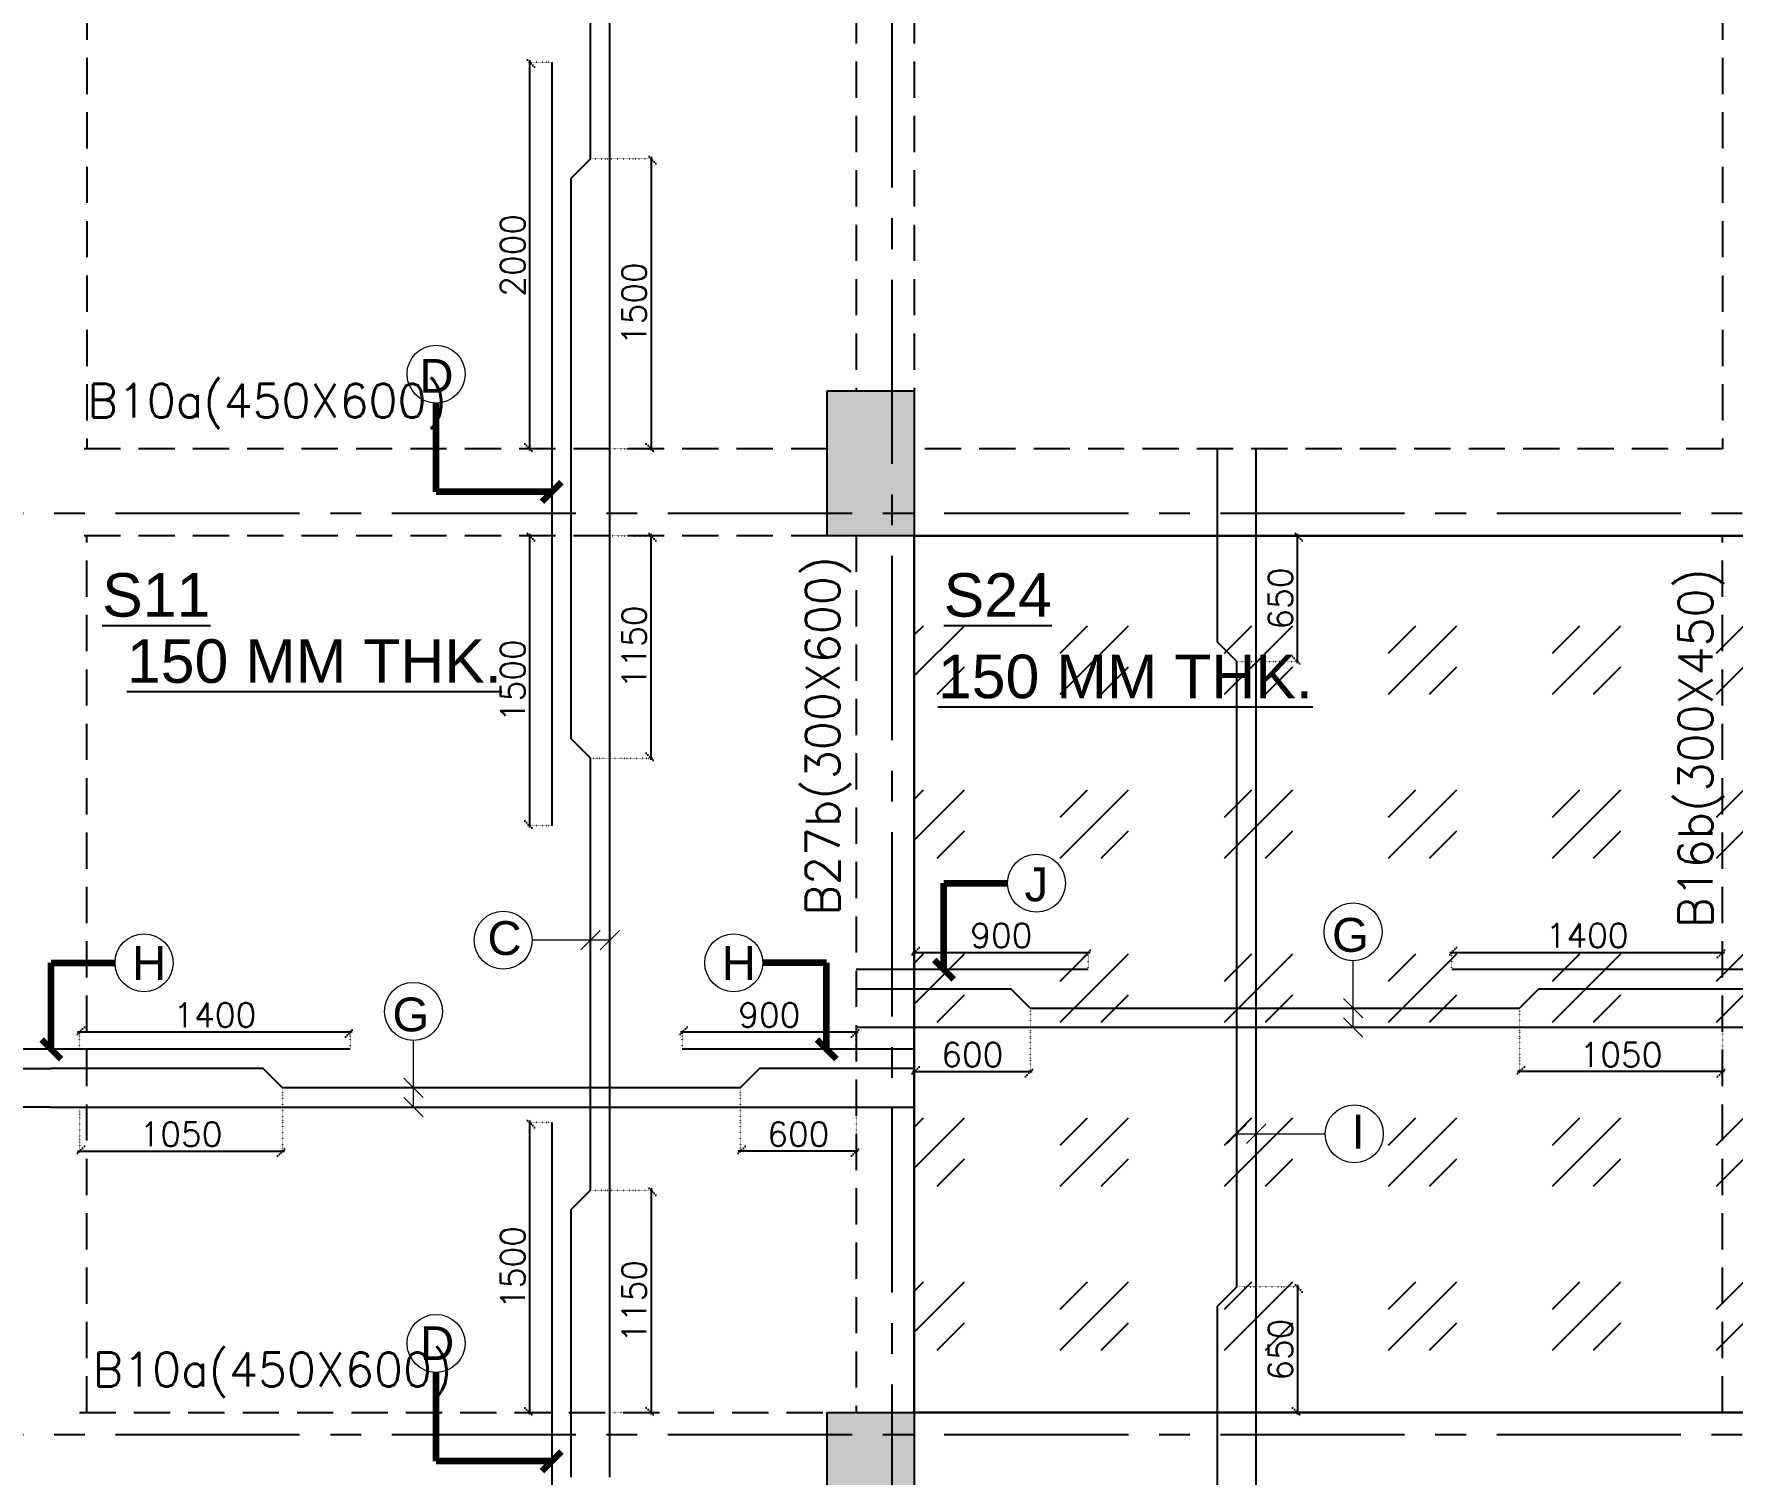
# Model space of a CAD drawing. Header units: millimetres. Extents: x 1921121 to 2008675, y -1544779 to -1482871.
# Drawn here: x 1961369 to 1970152, y -1513003 to -1505555 of the extents above; entities that cross this region are included whole.
import ezdxf

# ---------------------------------------------------------------- set-up
doc = ezdxf.new("R2010")
doc.units = ezdxf.units.MM
doc.header["$MEASUREMENT"] = 0
doc.header["$PDMODE"] = 98
for name, pattern in [('1', [0]), ('ACAD_ISO02W100', [15, 12, -3]), ('CENTER2', [28.575, 19.05, -3.175, 3.175, -3.175]), ('DOT', [0.25, 0, -0.25]), ('HIDDEN', [0.375, 0.25, -0.125])]:
    doc.linetypes.add(name, pattern=pattern)
for name, color, linetype in [('BEAM NO', 7, '1'), ('BEAM-300X450', 6, 'Continuous'), ('BEAM-300X600', 4, 'Continuous'), ('BEAM-450X600', 22, 'Continuous'), ('DIM', 191, 'Continuous'), ('Hatch', 8, 'Continuous'), ('s-steel', 1, 'Continuous'), ('SLAB NO.', 4, 'Continuous'), ('STR.COLUMN', 1, 'Continuous')]:
    doc.layers.add(name, color=color, linetype=linetype)
for name, color, linetype, lineweight in [('BRICK WALL_MOFA', 8, 'Continuous', 30), ('CENTER_LINE', 8, 'CENTER2', 25), ('GRID', 252, 'ACAD_ISO02W100', 9), ('LEADER', 191, 'Continuous', 15), ('SLAB STEEL MARK', 133, 'Continuous', 30)]:
    doc.layers.add(name, color=color, linetype=linetype, lineweight=lineweight)
doc.styles.add('DEEPAK', font='arial.ttf')
doc.styles.add('ROMANS', font='romans.shx')
doc.styles.add('RS', font='romans.shx', dxfattribs={"width": 0.9})
doc.styles.add('style1', font='arial.ttf')
doc.dimstyles.new('KRUNAL-MM', dxfattribs={"dimtxt": 50, "dimasz": 35, "dimexe": 25, "dimexo": 0, "dimgap": 15, "dimtad": 1, "dimdec": 0, "dimzin": 0, "dimdsep": 46, "dimtxsty": 'RS', "dimblk": 'OBLIQUE', "dimcen": 0, "dimdle": 25, "dimclrd": 256, "dimclre": 256, "dimclrt": 7, "dimadec": 0, "dimazin": 0, "dimtfac": 1, "dimtdec": 0, "dimtix": 1, "dimtmove": 0, "dimatfit": 2, "dimfxl": 1, "dimtolj": 1, "dimtzin": 0, "dimlwd": -1, "dimlwe": -1, "dimarcsym": 0})
doc.dimstyles.new('pag', dxfattribs={"dimtxt": 180, "dimasz": 150, "dimexe": 100, "dimexo": 0, "dimgap": 50, "dimtad": 1, "dimdec": 0, "dimzin": 0, "dimdsep": 46, "dimtxsty": 'ROMANS', "dimblk": 'OBLIQUE', "dimcen": 0, "dimdle": 100, "dimclrd": 256, "dimclre": 256, "dimclrt": 256, "dimadec": 0, "dimazin": 0, "dimtfac": 1, "dimtdec": 0, "dimtmove": 2, "dimatfit": 3, "dimfxl": 1, "dimtolj": 1, "dimtzin": 0, "dimlwd": -1, "dimlwe": -1, "dimarcsym": 0})

# ---------------------------------------------------------------- blocks, each defined once
blk = doc.blocks.new('FIRST FLOOR COLUMNS')
at = {"layer": 'CENTER_LINE', "ltscale": 50}
for p, q in [((38225, -29628.4), (38225, 16038)), ((68022.3, -7025), (-4699.2, -7025)), ((68022.3, -11790), (-4699.2, -11790))]:
    blk.add_line(p, q, dxfattribs=at)
blk = doc.blocks.new('_Oblique')
at = {"color": 0, "linetype": 'ByBlock', "lineweight": -2}
blk.add_line((-0.5, -0.5), (0.5, 0.5), dxfattribs=at)
blk = doc.blocks.new('*D114')
at = {"layer": 'Defpoints', "color": 0, "linetype": 'DOT', "ltscale": 5, "transparency": 16777216}
for p in [(1962654.4, -1511006), (1961604.7, -1511106), (1962654.4, -1511333.4)]:
    blk.add_point(p, dxfattribs=at)
at = {"layer": 'DIM', "color": 191, "linetype": 'DOT', "ltscale": 5, "transparency": 16777216}
for p, q in [((1962654.4, -1511016), (1962654.4, -1511343.4)), ((1961604.7, -1511116), (1961604.7, -1511343.4))]:
    blk.add_line(p, q, dxfattribs=at)
at = {"layer": 'DIM', "color": 191, "ltscale": 5, "transparency": 16777216}
blk.add_line((1961594.7, -1511333.4), (1962664.4, -1511333.4), dxfattribs=at)
at = {"layer": 'DIM', "color": 191, "linetype": 'DOT', "ltscale": 5, "transparency": 16777216, "xscale": 50, "yscale": 50, "zscale": 50, "rotation": 180}
blk.add_blockref('_Oblique', (1961604.7, -1511333.4), dxfattribs=at)
at = {"layer": 'DIM', "color": 191, "linetype": 'DOT', "ltscale": 5, "transparency": 16777216, "xscale": 50, "yscale": 50, "zscale": 50}
blk.add_blockref('_Oblique', (1962654.4, -1511333.4), dxfattribs=at)
at = {"layer": 'DIM', "color": 7, "linetype": 'DOT', "ltscale": 5, "transparency": 16777216, "insert": (1962129.6, -1511245.9), "char_height": 125, "attachment_point": 5, "style": 'ROMANS'}
blk.add_mtext('\\A1;1050', dxfattribs=at)
blk = doc.blocks.new('*D115')
at = {"layer": 'Defpoints', "color": 0, "linetype": 'DOT', "ltscale": 5, "transparency": 16777216}
for p in [(1965021.9, -1511006), (1965622.1, -1511106), (1965021.9, -1511333.4)]:
    blk.add_point(p, dxfattribs=at)
at = {"layer": 'DIM', "color": 191, "linetype": 'DOT', "ltscale": 5, "transparency": 16777216}
for p, q in [((1965021.9, -1511016), (1965021.9, -1511343.4)), ((1965622.1, -1511116), (1965622.1, -1511343.4))]:
    blk.add_line(p, q, dxfattribs=at)
at = {"layer": 'DIM', "color": 191, "ltscale": 5, "transparency": 16777216}
blk.add_line((1965632.1, -1511333.4), (1965011.9, -1511333.4), dxfattribs=at)
at = {"layer": 'DIM', "color": 191, "linetype": 'DOT', "ltscale": 5, "transparency": 16777216, "xscale": 50, "yscale": 50, "zscale": 50, "rotation": 180}
blk.add_blockref('_Oblique', (1965021.9, -1511333.4), dxfattribs=at)
at = {"layer": 'DIM', "color": 191, "linetype": 'DOT', "ltscale": 5, "transparency": 16777216, "xscale": 50, "yscale": 50, "zscale": 50}
blk.add_blockref('_Oblique', (1965622.1, -1511333.4), dxfattribs=at)
at = {"layer": 'DIM', "color": 7, "linetype": 'DOT', "ltscale": 5, "transparency": 16777216, "insert": (1965322, -1511245.9), "char_height": 125, "attachment_point": 5, "style": 'ROMANS'}
blk.add_mtext('\\A1;600', dxfattribs=at)
blk = doc.blocks.new('*D116')
at = {"layer": 'Defpoints', "color": 0, "linetype": 'DOT', "ltscale": 5, "transparency": 16777216}
for p in [(1969052.4, -1510594.5), (1970102.1, -1510694.5), (1969052.4, -1510921.8)]:
    blk.add_point(p, dxfattribs=at)
at = {"layer": 'DIM', "color": 191, "linetype": 'DOT', "ltscale": 5, "transparency": 16777216}
for p, q in [((1969052.4, -1510604.5), (1969052.4, -1510931.8)), ((1970102.1, -1510704.5), (1970102.1, -1510931.8))]:
    blk.add_line(p, q, dxfattribs=at)
at = {"layer": 'DIM', "color": 191, "ltscale": 5, "transparency": 16777216}
blk.add_line((1970112.1, -1510921.8), (1969042.4, -1510921.8), dxfattribs=at)
at = {"layer": 'DIM', "color": 191, "linetype": 'DOT', "ltscale": 5, "transparency": 16777216, "xscale": 50, "yscale": 50, "zscale": 50, "rotation": 180}
blk.add_blockref('_Oblique', (1969052.4, -1510921.8), dxfattribs=at)
at = {"layer": 'DIM', "color": 191, "linetype": 'DOT', "ltscale": 5, "transparency": 16777216, "xscale": 50, "yscale": 50, "zscale": 50}
blk.add_blockref('_Oblique', (1970102.1, -1510921.8), dxfattribs=at)
at = {"layer": 'DIM', "color": 7, "linetype": 'DOT', "ltscale": 5, "transparency": 16777216, "insert": (1969577.3, -1510834.3), "char_height": 125, "attachment_point": 5, "style": 'ROMANS'}
blk.add_mtext('\\A1;1050', dxfattribs=at)
blk = doc.blocks.new('*D117')
at = {"layer": 'Defpoints', "color": 0, "linetype": 'DOT', "ltscale": 5, "transparency": 16777216}
for p in [(1966522.1, -1510594.5), (1965922.1, -1510694.5), (1966522.1, -1510921.8)]:
    blk.add_point(p, dxfattribs=at)
at = {"layer": 'DIM', "color": 191, "linetype": 'DOT', "ltscale": 5, "transparency": 16777216}
for p, q in [((1966522.1, -1510604.5), (1966522.1, -1510931.8)), ((1965922.1, -1510704.5), (1965922.1, -1510931.8))]:
    blk.add_line(p, q, dxfattribs=at)
at = {"layer": 'DIM', "color": 191, "ltscale": 5, "transparency": 16777216}
blk.add_line((1965912.1, -1510921.8), (1966532.1, -1510921.8), dxfattribs=at)
at = {"layer": 'DIM', "color": 191, "linetype": 'DOT', "ltscale": 5, "transparency": 16777216, "xscale": 50, "yscale": 50, "zscale": 50, "rotation": 180}
blk.add_blockref('_Oblique', (1965922.1, -1510921.8), dxfattribs=at)
at = {"layer": 'DIM', "color": 191, "linetype": 'DOT', "ltscale": 5, "transparency": 16777216, "xscale": 50, "yscale": 50, "zscale": 50}
blk.add_blockref('_Oblique', (1966522.1, -1510921.8), dxfattribs=at)
at = {"layer": 'DIM', "color": 7, "linetype": 'DOT', "ltscale": 5, "transparency": 16777216, "insert": (1966222.1, -1510834.3), "char_height": 125, "attachment_point": 5, "style": 'ROMANS'}
blk.add_mtext('\\A1;600', dxfattribs=at)
blk = doc.blocks.new('*D124')
at = {"layer": 'Defpoints', "color": 0, "linetype": 'DOT', "ltscale": 5, "transparency": 16777216}
for p in [(1966821.9, -1510305.4), (1965922.1, -1510394.5), (1966821.9, -1510394.5)]:
    blk.add_point(p, dxfattribs=at)
at = {"layer": 'DIM', "color": 191, "ltscale": 5, "transparency": 16777216}
blk.add_line((1965912.1, -1510305.4), (1966831.9, -1510305.4), dxfattribs=at)
at = {"layer": 'DIM', "color": 191, "linetype": 'DOT', "ltscale": 5, "transparency": 16777216}
for p, q in [((1965922.1, -1510384.5), (1965922.1, -1510295.4)), ((1966821.9, -1510384.5), (1966821.9, -1510295.4))]:
    blk.add_line(p, q, dxfattribs=at)
at = {"layer": 'DIM', "color": 191, "linetype": 'DOT', "ltscale": 5, "transparency": 16777216, "xscale": 50, "yscale": 50, "zscale": 50, "rotation": 180}
blk.add_blockref('_Oblique', (1965922.1, -1510305.4), dxfattribs=at)
at = {"layer": 'DIM', "color": 191, "linetype": 'DOT', "ltscale": 5, "transparency": 16777216, "xscale": 50, "yscale": 50, "zscale": 50}
blk.add_blockref('_Oblique', (1966821.9, -1510305.4), dxfattribs=at)
at = {"layer": 'DIM', "color": 7, "linetype": 'DOT', "ltscale": 5, "transparency": 16777216, "insert": (1966372, -1510217.9), "char_height": 125, "attachment_point": 5, "style": 'ROMANS'}
blk.add_mtext('\\A1;900', dxfattribs=at)
blk = doc.blocks.new('*D126')
at = {"layer": 'Defpoints', "color": 0, "linetype": 'DOT', "ltscale": 5, "transparency": 16777216}
for p in [(1963004.7, -1510717), (1961604.7, -1510806), (1963004.7, -1510806)]:
    blk.add_point(p, dxfattribs=at)
at = {"layer": 'DIM', "color": 191, "ltscale": 5, "transparency": 16777216}
blk.add_line((1961594.7, -1510717), (1963014.7, -1510717), dxfattribs=at)
at = {"layer": 'DIM', "color": 191, "linetype": 'DOT', "ltscale": 5, "transparency": 16777216}
for p, q in [((1961604.7, -1510796), (1961604.7, -1510707)), ((1963004.7, -1510796), (1963004.7, -1510707))]:
    blk.add_line(p, q, dxfattribs=at)
at = {"layer": 'DIM', "color": 191, "linetype": 'DOT', "ltscale": 5, "transparency": 16777216, "xscale": 50, "yscale": 50, "zscale": 50, "rotation": 180}
blk.add_blockref('_Oblique', (1961604.7, -1510717), dxfattribs=at)
at = {"layer": 'DIM', "color": 191, "linetype": 'DOT', "ltscale": 5, "transparency": 16777216, "xscale": 50, "yscale": 50, "zscale": 50}
blk.add_blockref('_Oblique', (1963004.7, -1510717), dxfattribs=at)
at = {"layer": 'DIM', "color": 7, "linetype": 'DOT', "ltscale": 5, "transparency": 16777216, "insert": (1962304.7, -1510629.5), "char_height": 125, "attachment_point": 5, "style": 'ROMANS'}
blk.add_mtext('\\A1;1400', dxfattribs=at)
blk = doc.blocks.new('*D248')
at = {"layer": 'Defpoints', "color": 0, "linetype": 'DOT', "ltscale": 5, "transparency": 16777216}
for p in [(1970102.1, -1510305.4), (1968702.1, -1510394.5), (1970102.1, -1510394.5)]:
    blk.add_point(p, dxfattribs=at)
at = {"layer": 'DIM', "color": 191, "ltscale": 5, "transparency": 16777216}
blk.add_line((1968692.1, -1510305.4), (1970112.1, -1510305.4), dxfattribs=at)
at = {"layer": 'DIM', "color": 191, "linetype": 'DOT', "ltscale": 5, "transparency": 16777216}
for p, q in [((1968702.1, -1510384.5), (1968702.1, -1510295.4)), ((1970102.1, -1510384.5), (1970102.1, -1510295.4))]:
    blk.add_line(p, q, dxfattribs=at)
at = {"layer": 'DIM', "color": 191, "linetype": 'DOT', "ltscale": 5, "transparency": 16777216, "xscale": 50, "yscale": 50, "zscale": 50, "rotation": 180}
blk.add_blockref('_Oblique', (1968702.1, -1510305.4), dxfattribs=at)
at = {"layer": 'DIM', "color": 191, "linetype": 'DOT', "ltscale": 5, "transparency": 16777216, "xscale": 50, "yscale": 50, "zscale": 50}
blk.add_blockref('_Oblique', (1970102.1, -1510305.4), dxfattribs=at)
at = {"layer": 'DIM', "color": 7, "linetype": 'DOT', "ltscale": 5, "transparency": 16777216, "insert": (1969402.1, -1510217.9), "char_height": 125, "attachment_point": 5, "style": 'ROMANS'}
blk.add_mtext('\\A1;1400', dxfattribs=at)
blk = doc.blocks.new('*D149')
at = {"layer": 'Defpoints', "color": 0, "linetype": 'DOT', "ltscale": 5, "transparency": 16777216}
for p in [(1964347.6, -1508150.3), (1964560.8, -1508150.3), (1964248, -1509300.3)]:
    blk.add_point(p, dxfattribs=at)
at = {"layer": 'DIM', "color": 191, "ltscale": 5, "transparency": 16777216}
blk.add_line((1964560.8, -1509310.3), (1964560.8, -1508140.3), dxfattribs=at)
at = {"layer": 'DIM', "color": 191, "linetype": 'DOT', "ltscale": 5, "transparency": 16777216}
for p, q in [((1964357.6, -1508150.3), (1964570.8, -1508150.3)), ((1964258, -1509300.3), (1964570.8, -1509300.3))]:
    blk.add_line(p, q, dxfattribs=at)
at = {"layer": 'DIM', "color": 191, "linetype": 'DOT', "ltscale": 5, "transparency": 16777216, "xscale": 50, "yscale": 50, "zscale": 50}
for p, rotation in [((1964560.8, -1508150.3), 90), ((1964560.8, -1509300.3), 270)]:
    blk.add_blockref('_Oblique', p, dxfattribs=dict(at, rotation=rotation))
at = {"layer": 'DIM', "color": 7, "linetype": 'DOT', "ltscale": 5, "transparency": 16777216, "insert": (1964473.3, -1508725.3), "char_height": 125, "attachment_point": 5, "rotation": 90, "style": 'ROMANS'}
blk.add_mtext('\\A1;1150', dxfattribs=at)
blk = doc.blocks.new('*D150')
at = {"layer": 'Defpoints', "color": 0, "linetype": 'DOT', "ltscale": 5, "transparency": 16777216}
for p in [(1964247.9, -1511535.3), (1964347.9, -1512685.3), (1964561, -1512685.3)]:
    blk.add_point(p, dxfattribs=at)
at = {"layer": 'DIM', "color": 191, "linetype": 'DOT', "ltscale": 5, "transparency": 16777216}
for p, q in [((1964257.9, -1511535.3), (1964571, -1511535.3)), ((1964357.9, -1512685.3), (1964571, -1512685.3))]:
    blk.add_line(p, q, dxfattribs=at)
at = {"layer": 'DIM', "color": 191, "ltscale": 5, "transparency": 16777216}
blk.add_line((1964561, -1511525.3), (1964561, -1512695.3), dxfattribs=at)
at = {"layer": 'DIM', "color": 191, "linetype": 'DOT', "ltscale": 5, "transparency": 16777216, "xscale": 50, "yscale": 50, "zscale": 50}
for p, rotation in [((1964561, -1511535.3), 90), ((1964561, -1512685.3), 270)]:
    blk.add_blockref('_Oblique', p, dxfattribs=dict(at, rotation=rotation))
at = {"layer": 'DIM', "color": 7, "linetype": 'DOT', "ltscale": 5, "transparency": 16777216, "insert": (1964473.5, -1512110.3), "char_height": 125, "attachment_point": 5, "rotation": 90, "style": 'ROMANS'}
blk.add_mtext('\\A1;1150', dxfattribs=at)
blk = doc.blocks.new('*D153')
at = {"layer": 'Defpoints', "color": 0, "linetype": 'DOT', "ltscale": 5, "transparency": 16777216}
for p in [(1963932.8, -1511185.3), (1964047.9, -1511185.3), (1964047.9, -1512685.3)]:
    blk.add_point(p, dxfattribs=at)
at = {"layer": 'DIM', "color": 191, "linetype": 'DOT', "ltscale": 5, "transparency": 16777216}
for p, q in [((1964037.9, -1511185.3), (1963922.8, -1511185.3)), ((1964037.9, -1512685.3), (1963922.8, -1512685.3))]:
    blk.add_line(p, q, dxfattribs=at)
at = {"layer": 'DIM', "color": 191, "ltscale": 5, "transparency": 16777216}
blk.add_line((1963932.8, -1512695.3), (1963932.8, -1511175.3), dxfattribs=at)
at = {"layer": 'DIM', "color": 191, "linetype": 'DOT', "ltscale": 5, "transparency": 16777216, "xscale": 50, "yscale": 50, "zscale": 50}
for p, rotation in [((1963932.8, -1511185.3), 90), ((1963932.8, -1512685.3), 270)]:
    blk.add_blockref('_Oblique', p, dxfattribs=dict(at, rotation=rotation))
at = {"layer": 'DIM', "color": 7, "linetype": 'DOT', "ltscale": 5, "transparency": 16777216, "insert": (1963845.3, -1511935.3), "char_height": 125, "attachment_point": 5, "rotation": 90, "style": 'ROMANS'}
blk.add_mtext('\\A1;1500', dxfattribs=at)
blk = doc.blocks.new('*D156')
at = {"layer": 'Defpoints', "color": 0, "linetype": 'DOT', "ltscale": 5, "transparency": 16777216}
for p in [(1964247.9, -1506200.3), (1964347.9, -1507700.3), (1964561, -1507700.3)]:
    blk.add_point(p, dxfattribs=at)
at = {"layer": 'DIM', "color": 191, "linetype": 'DOT', "ltscale": 5, "transparency": 16777216}
for p, q in [((1964257.9, -1506200.3), (1964571, -1506200.3)), ((1964357.9, -1507700.3), (1964571, -1507700.3))]:
    blk.add_line(p, q, dxfattribs=at)
at = {"layer": 'DIM', "color": 191, "ltscale": 5, "transparency": 16777216}
blk.add_line((1964561, -1506190.3), (1964561, -1507710.3), dxfattribs=at)
at = {"layer": 'DIM', "color": 191, "linetype": 'DOT', "ltscale": 5, "transparency": 16777216, "xscale": 50, "yscale": 50, "zscale": 50}
for p, rotation in [((1964561, -1506200.3), 90), ((1964561, -1507700.3), 270)]:
    blk.add_blockref('_Oblique', p, dxfattribs=dict(at, rotation=rotation))
at = {"layer": 'DIM', "color": 7, "linetype": 'DOT', "ltscale": 5, "transparency": 16777216, "insert": (1964473.5, -1506950.3), "char_height": 125, "attachment_point": 5, "rotation": 90, "style": 'ROMANS'}
blk.add_mtext('\\A1;1500', dxfattribs=at)
blk = doc.blocks.new('*D157')
at = {"layer": 'Defpoints', "color": 0, "linetype": 'DOT', "ltscale": 5, "transparency": 16777216}
for p in [(1963932.8, -1505700.3), (1964047.9, -1505700.3), (1964047.9, -1507700.3)]:
    blk.add_point(p, dxfattribs=at)
at = {"layer": 'DIM', "color": 191, "linetype": 'DOT', "ltscale": 5, "transparency": 16777216}
for p, q in [((1964037.9, -1505700.3), (1963922.8, -1505700.3)), ((1964037.9, -1507700.3), (1963922.8, -1507700.3))]:
    blk.add_line(p, q, dxfattribs=at)
at = {"layer": 'DIM', "color": 191, "ltscale": 5, "transparency": 16777216}
blk.add_line((1963932.8, -1507710.3), (1963932.8, -1505690.3), dxfattribs=at)
at = {"layer": 'DIM', "color": 191, "linetype": 'DOT', "ltscale": 5, "transparency": 16777216, "xscale": 50, "yscale": 50, "zscale": 50}
for p, rotation in [((1963932.8, -1505700.3), 90), ((1963932.8, -1507700.3), 270)]:
    blk.add_blockref('_Oblique', p, dxfattribs=dict(at, rotation=rotation))
at = {"layer": 'DIM', "color": 7, "linetype": 'DOT', "ltscale": 5, "transparency": 16777216, "insert": (1963845.3, -1506700.3), "char_height": 125, "attachment_point": 5, "rotation": 90, "style": 'ROMANS'}
blk.add_mtext('\\A1;2000', dxfattribs=at)
blk = doc.blocks.new('*D158')
at = {"layer": 'Defpoints', "color": 0, "linetype": 'DOT', "ltscale": 5, "transparency": 16777216}
for p in [(1963932.8, -1508150.3), (1964047.9, -1508150.3), (1964047.9, -1509650.3)]:
    blk.add_point(p, dxfattribs=at)
at = {"layer": 'DIM', "color": 191, "ltscale": 5, "transparency": 16777216}
blk.add_line((1963932.8, -1509660.3), (1963932.8, -1508140.3), dxfattribs=at)
at = {"layer": 'DIM', "color": 191, "linetype": 'DOT', "ltscale": 5, "transparency": 16777216}
for p, q in [((1964037.9, -1508150.3), (1963922.8, -1508150.3)), ((1964037.9, -1509650.3), (1963922.8, -1509650.3))]:
    blk.add_line(p, q, dxfattribs=at)
at = {"layer": 'DIM', "color": 191, "linetype": 'DOT', "ltscale": 5, "transparency": 16777216, "xscale": 50, "yscale": 50, "zscale": 50}
for p, rotation in [((1963932.8, -1508150.3), 90), ((1963932.8, -1509650.3), 270)]:
    blk.add_blockref('_Oblique', p, dxfattribs=dict(at, rotation=rotation))
at = {"layer": 'DIM', "color": 7, "linetype": 'DOT', "ltscale": 5, "transparency": 16777216, "insert": (1963845.3, -1508900.3), "char_height": 125, "attachment_point": 5, "rotation": 90, "style": 'ROMANS'}
blk.add_mtext('\\A1;1500', dxfattribs=at)
blk = doc.blocks.new('ARCH COL')
at = {"layer": 'STR.COLUMN', "transparency": 33554687}
h = blk.add_hatch(color=256, dxfattribs=at)
h.dxf.hatch_style = 1
h.paths.add_polyline_path([(270692.4, -7140), (270692.4, -6390), (271142.4, -6390), (271142.4, -7140)])
h = blk.add_hatch(color=256, dxfattribs=at)
h.dxf.hatch_style = 1
h.paths.add_polyline_path([(270692.4, -12425), (271142.4, -12425), (271142.4, -11675), (270692.4, -11675)])
at = {"layer": 'STR.COLUMN', "color": 5}
for points in [[(270692.4, -6390), (271142.4, -6390), (271142.4, -7140), (270692.4, -7140), (270692.4, -6390)], [(270692.4, -11675), (271142.4, -11675), (271142.4, -12425), (270692.4, -12425), (270692.4, -11675)]]:
    blk.add_lwpolyline(points, dxfattribs=at)
blk = doc.blocks.new('*D222')
at = {"layer": 'Defpoints', "color": 0, "linetype": 'DOT', "ltscale": 5, "transparency": 16777216}
for p in [(1965622.1, -1510717), (1964722.1, -1510806), (1965622.1, -1510806)]:
    blk.add_point(p, dxfattribs=at)
at = {"layer": 'DIM', "color": 191, "ltscale": 5, "transparency": 16777216}
blk.add_line((1964712.1, -1510717), (1965632.1, -1510717), dxfattribs=at)
at = {"layer": 'DIM', "color": 191, "linetype": 'DOT', "ltscale": 5, "transparency": 16777216}
for p, q in [((1964722.1, -1510796), (1964722.1, -1510707)), ((1965622.1, -1510796), (1965622.1, -1510707))]:
    blk.add_line(p, q, dxfattribs=at)
at = {"layer": 'DIM', "color": 191, "linetype": 'DOT', "ltscale": 5, "transparency": 16777216, "xscale": 50, "yscale": 50, "zscale": 50, "rotation": 180}
blk.add_blockref('_Oblique', (1964722.1, -1510717), dxfattribs=at)
at = {"layer": 'DIM', "color": 191, "linetype": 'DOT', "ltscale": 5, "transparency": 16777216, "xscale": 50, "yscale": 50, "zscale": 50}
blk.add_blockref('_Oblique', (1965622.1, -1510717), dxfattribs=at)
at = {"layer": 'DIM', "color": 7, "linetype": 'DOT', "ltscale": 5, "transparency": 16777216, "insert": (1965172.1, -1510629.5), "char_height": 125, "attachment_point": 5, "style": 'ROMANS'}
blk.add_mtext('\\A1;900', dxfattribs=at)
blk = doc.blocks.new('*D36')
at = {"layer": 'Defpoints', "color": 0, "linetype": 'DOT', "ltscale": 5, "transparency": 16777216}
for p in [(1967690.4, -1508150.3), (1967903.6, -1508150.3), (1967590.8, -1508800.3)]:
    blk.add_point(p, dxfattribs=at)
at = {"layer": 'DIM', "color": 191, "ltscale": 5, "transparency": 16777216}
blk.add_line((1967903.6, -1508810.3), (1967903.6, -1508140.3), dxfattribs=at)
at = {"layer": 'DIM', "color": 191, "linetype": 'DOT', "ltscale": 5, "transparency": 16777216}
for p, q in [((1967700.4, -1508150.3), (1967913.6, -1508150.3)), ((1967600.8, -1508800.3), (1967913.6, -1508800.3))]:
    blk.add_line(p, q, dxfattribs=at)
at = {"layer": 'DIM', "color": 191, "linetype": 'DOT', "ltscale": 5, "transparency": 16777216, "xscale": 50, "yscale": 50, "zscale": 50}
for p, rotation in [((1967903.6, -1508150.3), 90), ((1967903.6, -1508800.3), 270)]:
    blk.add_blockref('_Oblique', p, dxfattribs=dict(at, rotation=rotation))
at = {"layer": 'DIM', "color": 7, "linetype": 'DOT', "ltscale": 5, "transparency": 16777216, "insert": (1967816.1, -1508475.3), "char_height": 125, "attachment_point": 5, "rotation": 90, "style": 'ROMANS'}
blk.add_mtext('\\A1;650', dxfattribs=at)
blk = doc.blocks.new('*D37')
at = {"layer": 'Defpoints', "color": 0, "linetype": 'DOT', "ltscale": 5, "transparency": 16777216}
for p in [(1967590.7, -1512035.3), (1967690.7, -1512685.3), (1967903.8, -1512685.3)]:
    blk.add_point(p, dxfattribs=at)
at = {"layer": 'DIM', "color": 191, "linetype": 'DOT', "ltscale": 5, "transparency": 16777216}
for p, q in [((1967600.7, -1512035.3), (1967913.8, -1512035.3)), ((1967700.7, -1512685.3), (1967913.8, -1512685.3))]:
    blk.add_line(p, q, dxfattribs=at)
at = {"layer": 'DIM', "color": 191, "ltscale": 5, "transparency": 16777216}
blk.add_line((1967903.8, -1512025.3), (1967903.8, -1512695.3), dxfattribs=at)
at = {"layer": 'DIM', "color": 191, "linetype": 'DOT', "ltscale": 5, "transparency": 16777216, "xscale": 50, "yscale": 50, "zscale": 50}
for p, rotation in [((1967903.8, -1512035.3), 90), ((1967903.8, -1512685.3), 270)]:
    blk.add_blockref('_Oblique', p, dxfattribs=dict(at, rotation=rotation))
at = {"layer": 'DIM', "color": 7, "linetype": 'DOT', "ltscale": 5, "transparency": 16777216, "insert": (1967816.3, -1512360.3), "char_height": 125, "attachment_point": 5, "rotation": 90, "style": 'ROMANS'}
blk.add_mtext('\\A1;650', dxfattribs=at)
blk = doc.blocks.new('A$C02ad8bd7')
at = {"layer": 'BEAM NO', "ltscale": 500, "style": 'ROMANS'}
for s, rotation, p in [('B10a(450X600)', 359.99997, (33832.8, 590.8, 0)), ('B27b(300X600)', 89.99997, (37723.4, -1984.7, 0)), ('B16b(300X450)', 89.99997, (42238.4, -2048.1, 0)), ('B10a(450X600)', 359.99997, (33860.5, -4420.2, 0))]:
    blk.add_text(s, height=175, rotation=rotation, dxfattribs=at).set_placement(p)

msp = doc.modelspace()

# ---------------------------------------------------------------- hatches: boundary and pattern name
at = {"layer": 'Hatch'}
h = msp.add_hatch(dxfattribs=at)
h.set_pattern_fill('GOST_GLASS', color=256, scale=50)
h.set_pattern_definition([(45, (4879.53, -101261.54), (848.52814, 0), [500, -700]), (45, (5091.67, -101261.54), (848.52814, 0), [200, -1000]), (45, (4879.53, -101049.4), (848.52814, 0), [200, -1000])])
h.paths.add_polyline_path([(1983140.8, -1511167.8), (1983140.8, -1512127.2), (1983472.1, -1512127.2), (1983472.1, -1511167.8)])
h.paths.add_polyline_path([(1983472.1, -1508875.3), (1983472.1, -1508150.3), (1982742.1, -1508150.3), (1982742.1, -1508875.3)])
h.paths.add_polyline_path([(1988272.1, -1503470.4), (1988272.1, -1507920.3), (1983472.1, -1507923.6), (1983472.1, -1518920.3), (1974889.6, -1518920.3), (1974889.6, -1512685.3), (1965922.1, -1512685.3), (1965922.1, -1508150.3), (1974889.6, -1508150.3), (1974889.6, -1501460.3), (1983472.1, -1501460.3), (1983472.1, -1503470.3)])

# ---------------------------------------------------------------- linework, layer by layer
at = {"layer": 'BEAM-300X450', "linetype": 'HIDDEN', "ltscale": 750}
for p, q in [((1961641.7, -1501460.3), (1961641.7, -1507700.3)), ((1970102.1, -1501460.3), (1970102.1, -1507700.3)), ((1961641.7, -1512685.3), (1961641.7, -1508150.3)), ((1970102.1, -1512685.3), (1970102.1, -1508150.3))]:
    msp.add_line(p, q, dxfattribs=at)
at = {"layer": 'BEAM-300X600', "linetype": 'HIDDEN', "ltscale": 750}
for p, q in [((1965622.1, -1501760.3), (1965622.1, -1507400.3)), ((1965922.1, -1501760.3), (1965922.1, -1507400.3)), ((1965622.1, -1508150.3), (1965622.1, -1512685.3))]:
    msp.add_line(p, q, dxfattribs=at)
at = {"layer": 'BEAM-300X600', "linetype": 'Continuous', "ltscale": 750}
msp.add_line((1965922.1, -1508150.3), (1965922.1, -1512685.3), dxfattribs=at)
at = {"layer": 'BEAM-450X600', "linetype": 'HIDDEN', "ltscale": 750}
for p, q in [((1965472.1, -1507700.3), (1961604.7, -1507700.3)), ((1970102.1, -1507700.3), (1965922.1, -1507700.3)), ((1965472.1, -1508150.3), (1961604.7, -1508150.3)), ((1961604.7, -1512685.3), (1965472.1, -1512685.3))]:
    msp.add_line(p, q, dxfattribs=at)
at = {"layer": 'BEAM-450X600', "linetype": 'Continuous', "ltscale": 750}
for p, q in [((1974582.1, -1508150.3), (1965922.1, -1508150.3)), ((1965922.1, -1512685.3), (1974582.1, -1512685.3))]:
    msp.add_line(p, q, dxfattribs=at)
at = {"layer": 'Hatch'}
msp.add_lwpolyline([(1988272.1, -1503470.4), (1988272.1, -1507920.3), (1983472.1, -1507923.6), (1983472.1, -1518920.3), (1974882.1, -1518920.3), (1974882.1, -1512685.3), (1965922.1, -1512685.3), (1965922.1, -1508150.3), (1974882.1, -1508150.3), (1974882.1, -1501460.3), (1983472.1, -1501460.3), (1983472.1, -1503470.3)], close=True, dxfattribs=at)
at = {"layer": 'LEADER'}
for centre in [(1963448.7, -1507314.4), (1966554.2, -1509947.7), (1968191.4, -1510198.9), (1963795.9, -1510242.3), (1961938.2, -1510359.3), (1964988.2, -1510359.3), (1963331.8, -1510610.5), (1968197.9, -1511244), (1963448.7, -1512327.8)]:
    msp.add_circle(centre, 150, dxfattribs=at)
at = {"layer": 's-steel'}
for points in [[(1964147.9, -1507925.3), (1964147.9, -1506300.3), (1964247.9, -1506200.3), (1964248, -1502310.3), (1964147.7, -1502210.3), (1964147.8, -1501010.3)], [(1964347.9, -1507925.3), (1964347.9, -1501010.3)], [(1964047.9, -1505700.3), (1964047.9, -1509650.3)], [(1967490.7, -1513135.3), (1967490.7, -1512135.3), (1967590.7, -1512035.3), (1967590.8, -1508800.3), (1967490.5, -1508700.3), (1967490.5, -1507700.3)], [(1967690.7, -1513135.3), (1967690.7, -1507700.3)], [(1964147.9, -1513020.3), (1964147.9, -1511635.3), (1964247.9, -1511535.3), (1964248, -1509300.3), (1964147.7, -1509200.3), (1964147.7, -1507925.3)], [(1964347.9, -1513020.3), (1964347.9, -1507925.3)], [(1966821.9, -1510394.5), (1965622.1, -1510394.5)], [(1971802.1, -1510394.5), (1968702.1, -1510394.5)], [(1965622.1, -1510494.5), (1966422.1, -1510494.5), (1966522.1, -1510594.5), (1969052.4, -1510594.5), (1969152.4, -1510494.5), (1970252.1, -1510494.5)], [(1970252.1, -1510694.5), (1965622.1, -1510694.5)], [(1963004.7, -1510806), (1959904.7, -1510806)], [(1965922.1, -1510806), (1964722.1, -1510806)], [(1956952.1, -1510906), (1958052.3, -1510906), (1958152.3, -1511006), (1960255.1, -1511006), (1960355.1, -1510906), (1961454.7, -1510906)], [(1965922.1, -1510906), (1965121.9, -1510906), (1965021.9, -1511006), (1962654.4, -1511006), (1962554.4, -1510906), (1961454.7, -1510906)], [(1961454.7, -1511106), (1956952.1, -1511106)], [(1961454.7, -1511106), (1965922.1, -1511106)], [(1964047.9, -1511185.3), (1964047.9, -1515135.3)]]:
    msp.add_lwpolyline(points, dxfattribs=at)

# ---------------------------------------------------------------- block references
at = {"layer": 'BRICK WALL_MOFA', "color": 251}
msp.add_blockref('A$C02ad8bd7', (1927812.1, -1508130.3), dxfattribs=at)
at = {"layer": 'GRID'}
msp.add_blockref('FIRST FLOOR COLUMNS', (1927582.1, -1501010.3), dxfattribs=at)
at = {"layer": 'STR.COLUMN'}
msp.add_blockref('ARCH COL', (1694779.7, -1501010.3), dxfattribs=at)

# ---------------------------------------------------------------- texts
at = {"layer": 'SLAB NO.', "color": 6, "style": 'DEEPAK'}
for s, p in [('%%US11', (1961722, -1508568.9)), ('%%US24', (1966074.3, -1508568.9)), ('%%U150 MM THK.', (1961849.8, -1508911.2)), ('%%U150 MM THK.', (1966044.6, -1508990.6))]:
    msp.add_text(s, height=225, dxfattribs=at).set_placement(p)
at = {"layer": 'SLAB STEEL MARK', "style": 'style1'}
for s, p in [('D', (1963362.4, -1507410.9)), ('J', (1966492.3, -1510041.1)), ('C', (1963714.6, -1510318.9)), ('G', (1968082.8, -1510302.4)), ('H', (1961876.2, -1510448.2)), ('H', (1964926.3, -1510448.2)), ('G', (1963223.2, -1510714)), (' I', (1968116.6, -1511320.5)), ('D', (1963366.3, -1512414.3))]:
    msp.add_text(s, height=175, dxfattribs=at).set_placement(p)

# ---------------------------------------------------------------- dimensions: what is measured, and where the dimension line sits
at = {"layer": 'DIM', "linetype": 'DOT', "ltscale": 5}
for base, p1, p2, angle, picture, middle in [((1963932.8, -1505700.3), (1964047.9, -1507700.3), (1964047.9, -1505700.3), 90, '*D157', (1963845.3, -1506700.3)), ((1963932.8, -1508150.3), (1964047.9, -1509650.3), (1964047.9, -1508150.3), 90, '*D158', (1963845.3, -1508900.3)), ((1969052.4, -1510921.8), (1970102.1, -1510694.5), (1969052.4, -1510594.5), 180, '*D116', (1969577.3, -1510834.3)), ((1965021.9, -1511333.4), (1965622.1, -1511106), (1965021.9, -1511006), 180, '*D115', (1965322, -1511245.9)), ((1963932.8, -1511185.3), (1964047.9, -1512685.3), (1964047.9, -1511185.3), 90, '*D153', (1963845.3, -1511935.3))]:
    dim = msp.add_linear_dim(base=base, p1=p1, p2=p2, angle=angle, dimstyle='pag', override={"dimtxt": 125, "dimasz": 50, "dimexe": 10, "dimexo": 10, "dimgap": 25, "dimtxsty": 'ROMANS', "dimdle": 10, "dimclrd": 191, "dimclre": 191, "dimclrt": 7, "dimtix": 1, "dimtmove": 1}, dxfattribs=at)
    dim.commit()
    dim.dimension.update_dxf_attribs({"geometry": picture, "text_midpoint": middle})
for base, p1, p2, angle, picture, middle in [((1964561, -1507700.3), (1964247.9, -1506200.3), (1964347.9, -1507700.3), 270, '*D156', (1964561, -1506950.3)), ((1964560.8, -1508150.3), (1964248, -1509300.3), (1964347.6, -1508150.3), 90, '*D149', (1964560.8, -1508725.3)), ((1967903.6, -1508150.3), (1967590.8, -1508800.3), (1967690.4, -1508150.3), 90, '*D36', (1967903.6, -1508475.3)), ((1964561, -1512685.3), (1964247.9, -1511535.3), (1964347.9, -1512685.3), 270, '*D150', (1964561, -1512110.3)), ((1967903.8, -1512685.3), (1967590.7, -1512035.3), (1967690.7, -1512685.3), 270, '*D37', (1967903.8, -1512360.3))]:
    dim = msp.add_linear_dim(base=base, p1=p1, p2=p2, angle=angle, dimstyle='pag', override={"dimtxt": 125, "dimasz": 50, "dimexe": 10, "dimexo": 10, "dimgap": 25, "dimtxsty": 'ROMANS', "dimdle": 10, "dimclrd": 191, "dimclre": 191, "dimclrt": 7, "dimtix": 1, "dimtmove": 1}, dxfattribs=at)
    dim.commit()
    dim.dimension.update_dxf_attribs({"geometry": picture, "text_midpoint": middle, "dimtype": 128})
for base, p1, p2, picture, middle in [((1966821.9, -1510305.4), (1965922.1, -1510394.5), (1966821.9, -1510394.5), '*D124', (1966372, -1510217.9)), ((1970102.1, -1510305.4), (1968702.1, -1510394.5), (1970102.1, -1510394.5), '*D248', (1969402.1, -1510217.9)), ((1963004.7, -1510717), (1961604.7, -1510806), (1963004.7, -1510806), '*D126', (1962304.7, -1510629.5)), ((1965622.1, -1510717), (1964722.1, -1510806), (1965622.1, -1510806), '*D222', (1965172.1, -1510629.5)), ((1966522.1, -1510921.8), (1965922.1, -1510694.5), (1966522.1, -1510594.5), '*D117', (1966222.1, -1510834.3)), ((1962654.4, -1511333.4), (1961604.7, -1511106), (1962654.4, -1511006), '*D114', (1962129.6, -1511245.9))]:
    dim = msp.add_linear_dim(base=base, p1=p1, p2=p2, dimstyle='pag', override={"dimtxt": 125, "dimasz": 50, "dimexe": 10, "dimexo": 10, "dimgap": 25, "dimtxsty": 'ROMANS', "dimdle": 10, "dimclrd": 191, "dimclre": 191, "dimclrt": 7, "dimtix": 1, "dimtmove": 1}, dxfattribs=at)
    dim.commit()
    dim.dimension.update_dxf_attribs({"geometry": picture, "text_midpoint": middle})

# ---------------------------------------------------------------- leaders
at = {"layer": 'LEADER'}
for points, override in [([(1964047.9, -1507923.2), (1963448.7, -1507923.2), (1963448.7, -1507464.4)], {"dimscale": 1, "dimtxt": 50, "dimasz": 100, "dimgap": 15, "dimtad": 0, "dimtxsty": 'RS', "dimclrd": 256, "dimldrblk": 'Oblique', "dimlwd": 65535}), ([(1966074.3, -1510394.5), (1966074.3, -1509947.7), (1966404.2, -1509947.7)], {"dimscale": 1, "dimtxt": 50, "dimasz": 100, "dimgap": 15, "dimtad": 0, "dimtxsty": 'RS', "dimclrd": 256, "dimldrblk": 'Oblique', "dimlwd": 65535}), ([(1964247.9, -1510242.3), (1963945.9, -1510242.3)], {"dimasz": 100, "dimtad": 0, "dimldrblk": 'Oblique', "dimfxl": 0.059055, "dimarcsym": 1}), ([(1964347.9, -1510242.3), (1963945.9, -1510242.3)], {"dimasz": 100, "dimtad": 0, "dimldrblk": 'Oblique', "dimfxl": 0.059055, "dimarcsym": 1}), ([(1961458.2, -1510806), (1961458.2, -1510359.3), (1961788.2, -1510359.3)], {"dimscale": 1, "dimtxt": 50, "dimasz": 100, "dimgap": 15, "dimtad": 0, "dimtxsty": 'RS', "dimclrd": 256, "dimldrblk": 'Oblique', "dimlwd": 65535}), ([(1965468.2, -1510806), (1965468.2, -1510359.3), (1965138.2, -1510359.3)], {"dimscale": 1, "dimtxt": 50, "dimasz": 100, "dimgap": 15, "dimtad": 0, "dimtxsty": 'RS', "dimclrd": 256, "dimldrblk": 'Oblique', "dimlwd": 65535}), ([(1968191.4, -1510694.4), (1968191.4, -1510348.9)], {"dimasz": 100, "dimtad": 0, "dimldrblk": 'Oblique', "dimfxl": 0.059055, "dimarcsym": 1}), ([(1968191.4, -1510594.4), (1968191.4, -1510348.9)], {"dimasz": 100, "dimtad": 0, "dimldrblk": 'Oblique', "dimfxl": 0.059055, "dimarcsym": 1}), ([(1963331.8, -1511106), (1963331.8, -1510760.5)], {"dimasz": 100, "dimtad": 0, "dimldrblk": 'Oblique', "dimfxl": 0.059055, "dimarcsym": 1}), ([(1963331.8, -1511006), (1963331.8, -1510760.5)], {"dimasz": 100, "dimtad": 0, "dimldrblk": 'Oblique', "dimfxl": 0.059055, "dimarcsym": 1}), ([(1967590.7, -1511244), (1968047.9, -1511244)], {"dimasz": 100, "dimtad": 0, "dimldrblk": 'Oblique', "dimfxl": 0.059055, "dimarcsym": 1}), ([(1967690.7, -1511244), (1968047.9, -1511244)], {"dimasz": 100, "dimtad": 0, "dimldrblk": 'Oblique', "dimfxl": 0.059055, "dimarcsym": 1}), ([(1964047.9, -1512936.6), (1963448.7, -1512936.6), (1963448.7, -1512477.8)], {"dimscale": 1, "dimtxt": 50, "dimasz": 100, "dimgap": 15, "dimtad": 0, "dimtxsty": 'RS', "dimclrd": 256, "dimldrblk": 'Oblique', "dimlwd": 65535})]:
    msp.add_leader(points, dimstyle='KRUNAL-MM', override=override, dxfattribs=at)

doc.saveas('drawing.dxf')
